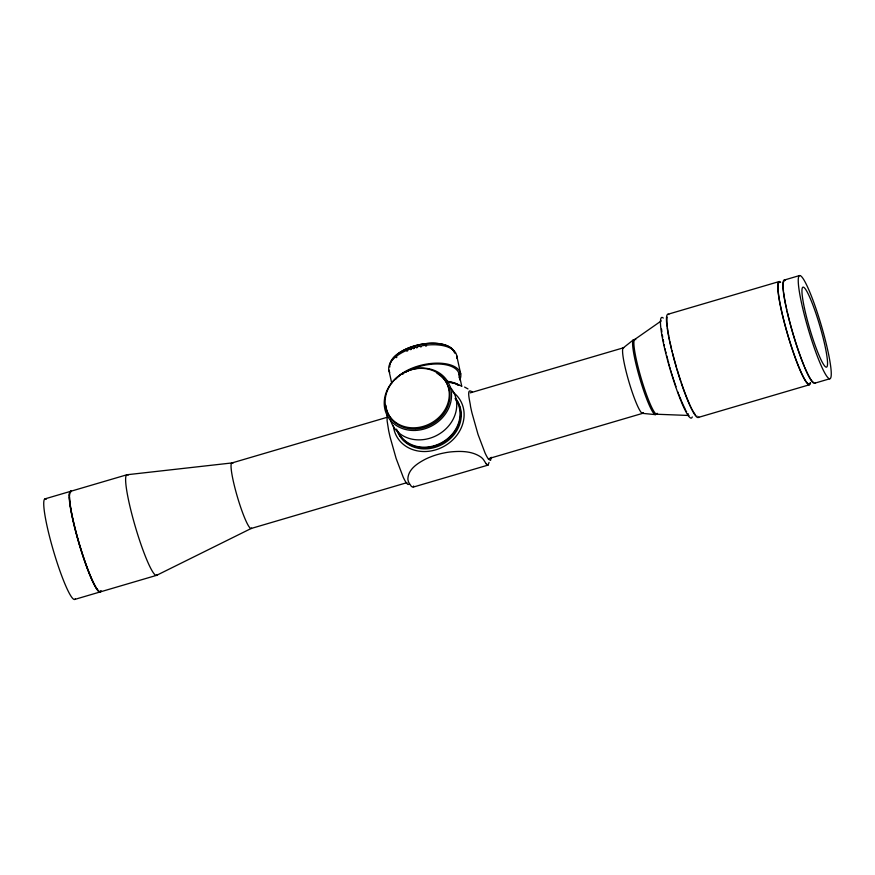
<?xml version="1.0" encoding="UTF-8"?>
<svg xmlns="http://www.w3.org/2000/svg" width="875" height="875" viewBox="0 0 875 875"><rect width="100%" height="100%" fill="white"/><g stroke="black" fill="none" stroke-linecap="round" stroke-linejoin="round"><path stroke-width="1.31" d="M491.28 457.286L490.547 460.403L488.502 459.167M489.07 462.405L488.064 465.095L412.869 487.211L411.37 486.402L409.073 482.989A39.769 19.239 -12.4 0 1 407.87 478.844C408.209 469.197 417.627 463.269 425.294 459.233A44.68 21.623 -12.4 0 1 428.739 457.647L432.294 456.236A39.583 19.152 -12.4 0 1 441.995 453.381L445.9 452.594A44.68 21.623 -12.4 0 1 449.892 451.992C460.414 450.909 472.227 450.844 481.173 457.286A39.769 19.239 -12.4 0 1 484.28 460.863L486.238 463.881M387.166 415.428L387.111 420.798L388.577 430.139A37.023 4.67 73.6 0 0 390.097 437.095L396.134 458.489L403.167 477.061A36.98 4.659 73.6 0 0 406.613 483.252L407.914 484.487L408.866 484.28M413.678 486.019L413.416 486.686M623.208 347.933L633.325 339.916M634.605 339.544L661.27 320.895M156.68 575.302L251.267 528.434M667.833 314.3L779.144 281.564M784.262 280.055L799.619 275.537M45.095 498.837L70.558 491.345M70.809 491.269L126.984 474.753L232.061 462.93M231.93 462.952L387.745 417.123M470.247 392.864L623.448 347.802M251.136 528.489L406.962 482.661M489.453 458.402L642.666 413.339M74.594 599.463L100.056 591.97M100.308 591.894L156.483 575.378M698.086 417.506L809.397 384.77M814.516 383.261L829.872 378.744A53.78 6.781 73.6 0 0 812.897 299.994A53.78 6.781 73.6 0 0 801.456 302.695A53.78 6.781 73.6 0 0 829.872 378.744M488.064 465.095L486.238 463.892M656.666 414.236L689.008 415.483M446.786 381.872L456.072 383.589L461.792 386.258M642.523 413.361L655.386 414.619M464.592 387.056L467.972 388.916M471.614 391.65C465.686 387.122 470.586 403.922 470.466 406.055A37.023 4.67 73.6 0 0 471.986 413.011L478.023 434.405L485.056 452.988A36.98 4.659 73.6 0 0 488.502 459.167M456.673 355.523L460.698 373.92M459.091 374.095L461.705 386.039M388.817 369.961L391.705 383.097M692.256 416.916A52.434 6.606 73.6 0 1 670.119 369.305A52.434 6.606 73.6 0 1 663.283 318.073M657.519 413.35A38.992 4.911 73.6 0 1 641.233 378.525A38.992 4.911 73.6 0 1 635.764 339.686M656.316 413.448A38.992 4.911 73.6 0 1 640.303 380.078A38.992 4.911 73.6 0 1 634.287 339.927M643.278 412.573A34.147 4.298 73.6 0 1 629.475 383.622A34.147 4.298 73.6 0 1 623.733 347.812M251.584 528.106A34.147 4.298 73.6 0 1 237.037 495.677A34.147 4.298 73.6 0 1 232.881 463.345M157.303 574.525A52.434 6.606 73.6 0 1 135.286 526.586A52.434 6.606 73.6 0 1 128.177 475.136M101.139 591.041A52.434 6.606 73.6 0 1 79.822 545.475A52.434 6.606 73.6 0 1 71.247 491.28M100.8 591.095A52.161 6.573 73.6 0 1 97.07 589.225M96.72 588.722A52.161 6.573 73.6 0 1 96.359 588.164M95.988 587.552A52.161 6.573 73.6 0 1 95.594 586.906M95.2 586.217A52.161 6.573 73.6 0 1 78.564 541.559A52.161 6.573 73.6 0 1 69.431 496.978M69.431 495.644A52.161 6.573 73.6 0 1 71.433 491.652M100.877 591.117A52.434 6.606 73.6 0 1 79.33 544.764A52.434 6.606 73.6 0 1 71.225 491.422M75.283 598.872A52.434 6.606 73.6 0 1 53.167 549.872A52.434 6.606 73.6 0 1 46.288 499.22M815.073 382.889A53.78 6.781 73.6 0 1 792.312 331.592A53.78 6.781 73.6 0 1 785.477 280.448M809.714 383.622A52.97 6.672 73.6 0 1 787.763 334.698A52.97 6.672 73.6 0 1 780.052 282.417M810.13 382.802A52.97 6.672 73.6 0 1 809.867 383.403M813.356 382.277A52.97 6.672 73.6 0 1 812.809 381.872M812.514 381.598A52.97 6.672 73.6 0 1 804.847 367.577M804.366 366.428A52.97 6.672 73.6 0 1 787.161 311.402M786.822 309.947A52.97 6.672 73.6 0 1 786.505 308.514M786.198 307.103A52.97 6.672 73.6 0 1 783.628 292.436M783.508 291.441A52.97 6.672 73.6 0 1 783.53 282.012M783.792 281.422A52.97 6.672 73.6 0 1 784.492 280.831M698.797 416.905A53.78 6.781 73.6 0 1 676.353 367.456A53.78 6.781 73.6 0 1 668.773 314.508M810.567 382.758A53.78 6.781 73.6 0 1 788.145 336.339A53.78 6.781 73.6 0 1 780.653 282.188M697.036 416.128A52.434 6.606 73.6 0 1 696.784 416.008M695.319 414.641A52.434 6.606 73.6 0 1 693.93 412.683M693.558 412.07A52.434 6.606 73.6 0 1 692.781 410.725M692.377 409.981A52.434 6.606 73.6 0 1 691.961 409.194M691.534 408.363A52.434 6.606 73.6 0 1 691.097 407.498M690.659 406.591A52.434 6.606 73.6 0 1 690.211 405.639M689.762 404.644A52.434 6.606 73.6 0 1 681.384 382.889M680.881 381.391A52.434 6.606 73.6 0 1 676.977 368.998M676.517 367.423A52.434 6.606 73.6 0 1 672.656 353.325M672.273 351.794A52.434 6.606 73.6 0 1 671.902 350.284M671.541 348.797A52.434 6.606 73.6 0 1 669.9 341.6M669.616 340.222A52.434 6.606 73.6 0 1 669.08 337.553M668.828 336.262A52.434 6.606 73.6 0 1 668.161 332.566M667.975 331.395A52.434 6.606 73.6 0 1 667.483 328.103M667.242 326.091A52.434 6.606 73.6 0 1 667.155 317.133M688.286 414.017A49.744 6.267 73.6 0 1 687.98 413.623M686.612 411.589A49.744 6.267 73.6 0 1 686.252 410.966M685.497 409.598A49.744 6.267 73.6 0 1 685.103 408.855M684.698 408.067A49.744 6.267 73.6 0 1 684.283 407.247M683.867 406.383A49.744 6.267 73.6 0 1 683.441 405.475M683.014 404.534A49.744 6.267 73.6 0 1 681.68 401.505M681.231 400.433A49.744 6.267 73.6 0 1 679.842 397.009M679.372 395.806A49.744 6.267 73.6 0 1 678.902 394.57M678.42 393.323A49.744 6.267 73.6 0 1 677.95 392.044M676.025 386.695A49.744 6.267 73.6 0 1 675.544 385.306M675.073 383.906A49.744 6.267 73.6 0 1 674.592 382.484M674.122 381.052A49.744 6.267 73.6 0 1 673.652 379.597M673.181 378.142A49.744 6.267 73.6 0 1 672.711 376.677M672.252 375.189A49.744 6.267 73.6 0 1 671.792 373.713M671.344 372.214A49.744 6.267 73.6 0 1 670.895 370.727M670.447 369.228A49.744 6.267 73.6 0 1 670.009 367.719M669.583 366.22A49.744 6.267 73.6 0 1 669.156 364.722M668.741 363.234A49.744 6.267 73.6 0 1 668.336 361.736M667.931 360.248A49.744 6.267 73.6 0 1 667.538 358.772M667.155 357.306A49.744 6.267 73.6 0 1 666.783 355.852M666.072 352.964A49.744 6.267 73.6 0 1 665.722 351.553M665.394 350.142A49.744 6.267 73.6 0 1 665.077 348.764M664.464 346.052A49.744 6.267 73.6 0 1 664.18 344.728M663.644 342.147A49.744 6.267 73.6 0 1 663.152 339.664M662.725 337.302A49.744 6.267 73.6 0 1 662.342 335.048M661.883 331.92A49.744 6.267 73.6 0 1 661.555 329.109M452.78 392A36.564 31.664 -29.1 0 1 444.445 446.097A36.564 31.664 -29.1 0 1 393.367 425.895M471.647 391.453A37.023 4.67 73.6 0 1 472.019 391.967M389.834 366.986A33.075 16.002 -12.4 0 1 389.802 364.941M389.878 364.427A33.075 16.002 -12.4 0 1 419.42 344.684A33.075 16.002 -12.4 0 1 453.808 350.875L454.059 351.334A33.075 16.002 -12.4 0 1 454.475 352.264M454.103 351.969A33.075 16.002 -12.4 0 0 453.884 351.509L453.644 351.05A33.075 16.002 -12.4 0 0 419.42 344.684A33.075 16.002 -12.4 0 0 390.086 364.481M396.298 357.667A33.075 16.002 -12.4 0 1 396.911 357.153M406.853 351.17A33.075 16.002 -12.4 0 1 407.75 350.777M410.528 349.672A33.075 16.002 -12.4 0 1 411.48 349.333M413.416 348.688A33.075 16.002 -12.4 0 1 414.4 348.381M416.391 347.823A33.075 16.002 -12.4 0 1 417.397 347.561M420.438 346.883A33.075 16.002 -12.4 0 1 421.455 346.686M425.534 346.052A33.075 16.002 -12.4 0 1 426.541 345.931M454.639 352.745A33.075 16.002 -12.4 0 1 454.77 353.227M455.7 398.497A33.622 29.116 -29.1 0 1 442.083 442.969A33.622 29.116 -29.1 0 1 397.217 430.861M396.889 430.008A33.622 29.116 -29.1 0 1 396.605 429.133M455.219 398.234A33.622 29.116 -29.1 0 1 443.658 443.614A33.622 29.116 -29.1 0 1 397.873 432.042M450.198 387.264A34.683 30.034 -29.1 0 1 438.08 434.711A34.683 30.034 -29.1 0 1 390.841 421.127M390.556 420.219A34.683 30.034 -29.1 0 1 390.305 419.3M446.863 381.259A33.622 16.264 -12.4 0 1 459.211 385.383M446.852 381.577A33.075 16.002 -12.4 0 1 449.422 381.981M450.242 382.145A33.075 16.002 -12.4 0 1 452.594 382.747M453.327 382.977A33.075 16.002 -12.4 0 1 457.264 384.672M457.833 385A33.075 16.002 -12.4 0 1 458.38 385.339M455.273 398.858A33.075 28.645 -29.1 0 1 442.247 442.323A33.075 28.645 -29.1 0 1 398.048 431.419M396.441 378.394A34.683 16.778 -12.4 0 1 438.856 363.158A34.683 16.778 -12.4 0 1 459.769 379.925M395.522 379.52A34.683 16.778 -12.4 0 1 395.959 378.952M407.455 371.241A33.075 16.002 -12.4 0 1 443.078 364.339A33.075 16.002 -12.4 0 1 459.036 377.683M402.905 374.041A33.075 16.002 -12.4 0 1 403.616 373.559M405.858 372.137A33.075 16.002 -12.4 0 1 406.645 371.689M445.145 380.647A33.075 28.645 -29.1 0 1 429.811 425.327A33.075 28.645 -29.1 0 1 386.488 408.931M386.291 408.045A33.075 28.645 -29.1 0 1 385.897 405.333M437.008 373.417A33.075 28.645 -29.1 0 1 437.806 373.887M438.594 374.391A33.075 28.645 -29.1 0 1 444.598 379.925M389.736 372.455A34.683 16.778 -12.4 0 1 419.584 346.259A34.683 16.778 -12.4 0 1 456.75 358.192M448.787 389.32L448.591 388.434A33.075 28.645 -29.1 0 0 411.064 369.808A33.075 28.645 -29.1 0 0 385.634 406.864L385.831 407.761A33.075 28.645 -29.1 0 0 423.369 426.377A33.075 28.645 -29.1 0 0 448.787 389.32M804.453 308.219A41.672 5.25 73.6 0 0 826.47 367.139A41.672 5.25 73.6 0 0 813.302 306.075A41.672 5.25 73.6 0 0 804.453 308.219M415.242 430.445A34.683 30.034 -29.1 0 0 448.23 382.495A34.683 30.034 -29.1 0 0 390.13 384.88A34.683 30.034 -29.1 0 0 415.242 430.445"/></g></svg>
